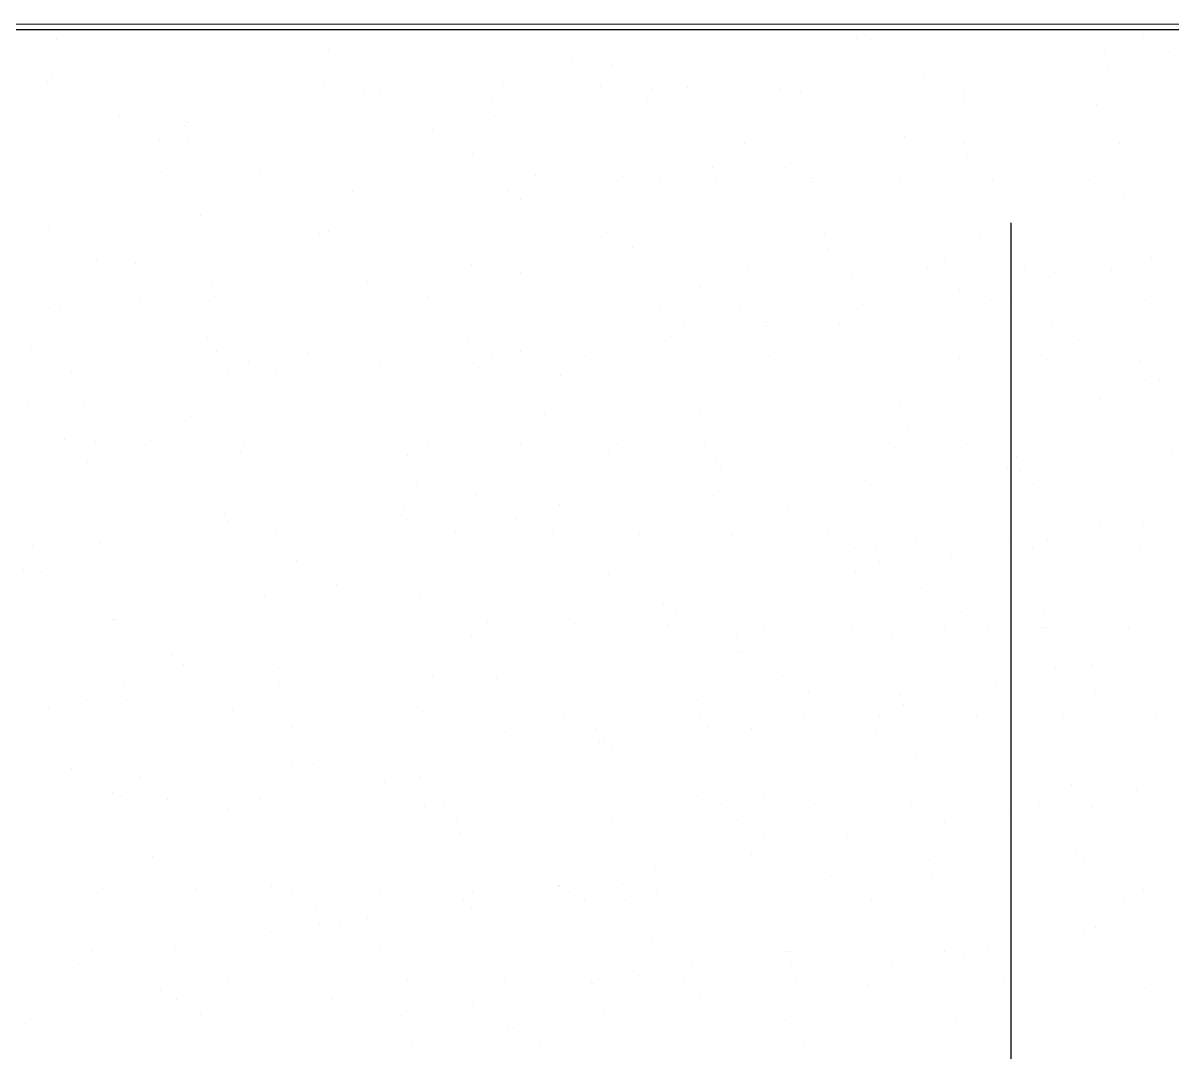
# Model space of a CAD drawing. Header units: millimetres. Extents: x -3 to 53, y -269 to 39.
# Drawn here: x 18.588 to 20.375, y 20.61 to 22.211 of the extents above; entities that cross this region are included whole.
import ezdxf
from ezdxf.enums import TextEntityAlignment as Align
from ezdxf.xclip import XClip

# ---------------------------------------------------------------- set-up
doc = ezdxf.new("R2010")
doc.units = ezdxf.units.MM
doc.header["$LTSCALE"] = 15
doc.header["$XCLIPFRAME"] = 2
for name, pattern in [('ACAD_ISO07W100', [3, 0, -3]), ('PHANTOM', [63.5, 31.75, -6.35, 6.35, -6.35, 6.35, -6.35]), ('PHANTOM2', [1.25, 0.625, -0.125, 0.125, -0.125, 0.125, -0.125])]:
    doc.linetypes.add(name, pattern=pattern)
doc.layers.get('0').update_dxf_attribs({"color": 250})
for name, color, linetype in [('A-EJES', 251, 'PHANTOM'), ('A-MURO BAJO', 251, 'Continuous'), ('DLP_VERDE', 250, 'Continuous')]:
    doc.layers.add(name, color=color, linetype=linetype)
doc.layers.add('A-MUROS', color=252, linetype='Continuous', lineweight=30)
doc.styles.add('R80', font='ARIALN.TTF', dxfattribs={"height": 2.03})

# ---------------------------------------------------------------- blocks, each defined once
blk = doc.blocks.new('A$C9f73720c')
at = {"layer": 'A-MURO BAJO'}
blk.add_line((59.2224, 107.0787, 0), (53.4761, 88.235, 0), dxfattribs=at)
at = {"layer": 'DLP_VERDE'}
blk.add_line((59.2325, 107.0756), (53.4804, 88.2337), dxfattribs=at)
at = {"layer": 'DLP_VERDE', "linetype": 'Continuous'}
for p, q in [((57.7108, 101.9677), (57.7108, 101.9677)), ((57.6764, 101.9361), (57.6764, 101.9361)), ((57.7614, 101.9286), (57.7614, 101.9286)), ((57.6817, 101.8718), (57.6817, 101.8718)), ((57.7037, 101.8689), (57.7037, 101.8689)), ((57.7542, 101.8368), (57.7542, 101.8368)), ((57.7986, 101.8388), (57.7986, 101.8388)), ((57.8227, 101.8532), (57.8227, 101.8532)), ((57.9267, 101.8395), (57.9267, 101.8395)), ((57.9488, 101.8366), (57.9488, 101.8366)), ((58.0074, 101.8479), (58.0074, 101.8479)), ((57.9038, 101.835), (57.9038, 101.835)), ((58.0677, 101.8209), (58.0677, 101.8209)), ((57.8694, 101.8034), (57.8694, 101.8034)), ((58.1718, 101.8073), (58.1718, 101.8073)), ((58.1938, 101.8044), (58.1938, 101.8044)), ((57.716, 101.7845), (57.716, 101.7845)), ((57.8643, 101.7915), (57.8643, 101.7915)), ((58.0078, 101.7833), (58.0078, 101.7833)), ((58.154, 101.784), (58.154, 101.784)), ((58.1866, 101.7846), (58.1866, 101.7846)), ((58.3023, 101.791), (58.3023, 101.791)), ((57.8157, 101.7542), (57.8157, 101.7542)), ((58.4677, 101.7326), (58.4677, 101.7326)), ((58.3537, 101.7137), (58.3537, 101.7137)), ((58.3981, 101.7156), (58.3981, 101.7156)), ((57.9407, 101.6957), (57.9407, 101.6957)), ((57.9851, 101.6976), (57.9851, 101.6976)), ((58.0968, 101.7023), (58.0968, 101.7023)), ((58.1939, 101.7067), (58.1939, 101.7067)), ((58.4333, 101.7011), (58.4333, 101.7011)), ((57.7809, 101.6887), (57.7809, 101.6887)), ((57.7259, 101.6719), (57.7259, 101.6719)), ((58.0624, 101.6707), (58.0624, 101.6707)), ((57.6726, 101.6467), (57.6726, 101.6467)), ((57.6915, 101.6404), (57.6915, 101.6404)), ((57.8188, 101.6474), (57.8188, 101.6474)), ((57.9671, 101.6544), (57.9671, 101.6544)), ((58.1106, 101.6462), (58.1106, 101.6462)), ((58.2569, 101.6469), (58.2569, 101.6469)), ((58.3796, 101.6519), (58.3796, 101.6519)), ((58.4052, 101.6539), (58.4052, 101.6539)), ((58.5486, 101.6457), (58.5486, 101.6457)), ((58.6949, 101.6464), (58.6949, 101.6464)), ((57.6486, 101.636), (57.6486, 101.636)), ((57.7526, 101.6223), (57.7526, 101.6223)), ((57.7746, 101.6194), (57.7746, 101.6194)), ((58.0086, 101.6215), (58.0086, 101.6215)), ((57.6377, 101.5911), (57.6377, 101.5911)), ((57.8936, 101.6037), (57.8936, 101.6037)), ((57.9976, 101.5901), (57.9976, 101.5901)), ((58.0196, 101.5872), (58.0196, 101.5872)), ((58.6607, 101.5999), (58.6607, 101.5999)), ((58.9532, 101.5906), (58.9532, 101.5906)), ((58.1386, 101.5715), (58.1386, 101.5715)), ((58.2898, 101.5696), (58.2898, 101.5696)), ((58.5402, 101.5725), (58.5402, 101.5725)), ((58.5846, 101.5745), (58.5846, 101.5745)), ((58.7934, 101.5836), (58.7934, 101.5836)), ((58.1272, 101.5545), (58.1272, 101.5545)), ((58.1716, 101.5564), (58.1716, 101.5564)), ((58.2426, 101.5578), (58.2426, 101.5578)), ((58.2647, 101.5549), (58.2647, 101.5549)), ((58.3804, 101.5655), (58.3804, 101.5655)), ((58.6263, 101.5684), (58.6263, 101.5684)), ((57.7142, 101.5365), (57.7142, 101.5365)), ((57.7587, 101.5384), (57.7587, 101.5384)), ((57.9188, 101.5392), (57.9188, 101.5392)), ((57.9674, 101.5475), (57.9674, 101.5475)), ((58.2554, 101.5381), (58.2554, 101.5381)), ((58.3836, 101.5392), (58.3836, 101.5392)), ((58.9435, 101.5495), (58.9435, 101.5495)), ((57.5544, 101.5295), (57.5544, 101.5295)), ((57.6319, 101.5179), (57.6319, 101.5179)), ((58.07, 101.5173), (58.07, 101.5173)), ((58.4876, 101.5255), (58.4876, 101.5255)), ((58.508, 101.5168), (58.508, 101.5168)), ((58.5097, 101.5226), (58.5097, 101.5226)), ((58.5725, 101.5192), (58.5725, 101.5192)), ((58.946, 101.5163), (58.946, 101.5163)), ((57.5479, 101.5088), (57.5479, 101.5088)), ((57.7754, 101.5096), (57.7754, 101.5096)), ((57.8844, 101.5077), (57.8844, 101.5077)), ((57.9217, 101.5103), (57.9217, 101.5103)), ((58.2134, 101.5091), (58.2134, 101.5091)), ((58.3597, 101.5098), (58.3597, 101.5098)), ((58.6287, 101.507), (58.6287, 101.507)), ((58.6515, 101.5086), (58.6515, 101.5086)), ((58.7977, 101.5092), (58.7977, 101.5092)), ((59.0895, 101.508), (59.0895, 101.508)), ((58.2016, 101.4888), (58.2016, 101.4888)), ((58.7327, 101.4933), (58.7327, 101.4933)), ((58.7547, 101.4904), (58.7547, 101.4904)), ((58.8537, 101.4673), (58.8537, 101.4673)), ((58.8737, 101.4747), (58.8737, 101.4747)), ((57.8307, 101.4584), (57.8307, 101.4584)), ((58.9777, 101.461), (58.9777, 101.461)), ((58.9997, 101.4581), (58.9997, 101.4581)), ((59.1397, 101.4494), (59.1397, 101.4494)), ((58.4828, 101.4369), (58.4828, 101.4369)), ((58.7267, 101.4314), (58.7267, 101.4314)), ((58.7711, 101.4333), (58.7711, 101.4333)), ((58.8193, 101.4357), (58.8193, 101.4357)), ((58.9799, 101.4424), (58.9799, 101.4424)), ((59.1187, 101.4425), (59.1187, 101.4425)), ((58.3137, 101.4133), (58.3137, 101.4133)), ((58.3581, 101.4153), (58.3581, 101.4153)), ((58.5669, 101.4244), (58.5669, 101.4244)), ((59.1365, 101.4168), (59.1365, 101.4168)), ((57.5784, 101.4051), (57.5784, 101.4051)), ((57.6004, 101.4022), (57.6004, 101.4022)), ((57.9007, 101.3953), (57.9007, 101.3953)), ((57.9452, 101.3972), (57.9452, 101.3972)), ((58.1118, 101.4065), (58.1118, 101.4065)), ((58.1539, 101.4063), (58.1539, 101.4063)), ((58.4483, 101.4054), (58.4483, 101.4054)), ((57.5322, 101.3792), (57.5322, 101.3792)), ((57.5865, 101.3737), (57.5865, 101.3737)), ((57.7194, 101.3865), (57.7194, 101.3865)), ((57.7348, 101.3808), (57.7348, 101.3808)), ((57.7409, 101.3883), (57.7409, 101.3883)), ((57.7409, 101.3762), (57.7409, 101.3762)), ((57.8234, 101.3729), (57.8234, 101.3729)), ((57.8782, 101.3725), (57.8782, 101.3725)), ((58.0245, 101.3732), (58.0245, 101.3732)), ((58.0774, 101.375), (58.0774, 101.375)), ((58.1728, 101.3802), (58.1728, 101.3802)), ((58.3163, 101.372), (58.3163, 101.372)), ((58.4625, 101.3727), (58.4625, 101.3727)), ((58.6108, 101.3797), (58.6108, 101.3797)), ((58.7655, 101.3865), (58.7655, 101.3865)), ((58.9006, 101.3721), (58.9006, 101.3721)), ((59.0489, 101.3792), (59.0489, 101.3792)), ((57.8455, 101.37), (57.8455, 101.37)), ((57.9645, 101.3543), (57.9645, 101.3543)), ((58.3946, 101.3561), (58.3946, 101.3561)), ((58.7543, 101.3715), (58.7543, 101.3715)), ((57.7065, 101.3446), (57.7065, 101.3446)), ((58.0685, 101.3406), (58.0685, 101.3406)), ((58.0905, 101.3377), (58.0905, 101.3377)), ((58.0237, 101.3257), (58.0237, 101.3257)), ((58.2095, 101.322), (58.2095, 101.322)), ((59.0467, 101.3346), (59.0467, 101.3346)), ((58.3135, 101.3083), (58.3135, 101.3083)), ((58.3355, 101.3054), (58.3355, 101.3054)), ((58.6757, 101.3042), (58.6757, 101.3042)), ((59.0122, 101.303), (59.0122, 101.303)), ((57.6527, 101.2954), (57.6527, 101.2954)), ((58.4545, 101.2898), (58.4545, 101.2898)), ((58.7534, 101.2832), (58.7534, 101.2832)), ((58.9132, 101.2902), (58.9132, 101.2902)), ((58.9576, 101.2921), (58.9576, 101.2921)), ((58.3048, 101.2738), (58.3048, 101.2738)), ((58.3404, 101.2652), (58.3404, 101.2652)), ((58.5002, 101.2721), (58.5002, 101.2721)), ((58.5446, 101.2741), (58.5446, 101.2741)), ((58.5585, 101.2761), (58.5585, 101.2761)), ((58.5806, 101.2732), (58.5806, 101.2732)), ((58.6413, 101.2727), (58.6413, 101.2727)), ((57.9274, 101.2471), (57.9274, 101.2471)), ((58.0872, 101.2541), (58.0872, 101.2541)), ((58.1317, 101.2561), (58.1317, 101.2561)), ((58.6995, 101.2575), (58.6995, 101.2575)), ((58.9585, 101.2538), (58.9585, 101.2538)), ((57.5144, 101.2291), (57.5144, 101.2291)), ((57.543, 101.2359), (57.543, 101.2359)), ((57.6743, 101.2361), (57.6743, 101.2361)), ((57.6893, 101.2366), (57.6893, 101.2366)), ((57.7187, 101.238), (57.7187, 101.238)), ((57.8376, 101.2437), (57.8376, 101.2437)), ((57.9339, 101.2435), (57.9339, 101.2435)), ((57.9811, 101.2354), (57.9811, 101.2354)), ((58.1273, 101.2361), (58.1273, 101.2361)), ((58.2704, 101.2423), (58.2704, 101.2423)), ((58.2756, 101.2431), (58.2756, 101.2431)), ((58.4191, 101.2349), (58.4191, 101.2349)), ((58.5654, 101.2356), (58.5654, 101.2356)), ((58.7137, 101.2426), (58.7137, 101.2426)), ((58.8035, 101.2438), (58.8035, 101.2438)), ((58.8256, 101.2409), (58.8256, 101.2409)), ((58.8571, 101.2344), (58.8571, 101.2344)), ((59.0034, 101.235), (59.0034, 101.235)), ((57.5629, 101.2131), (57.5629, 101.2131)), ((57.8995, 101.2119), (57.8995, 101.2119)), ((58.5876, 101.2234), (58.5876, 101.2234)), ((58.9446, 101.2253), (58.9446, 101.2253)), ((59.0486, 101.2116), (59.0486, 101.2116)), ((59.0706, 101.2087), (59.0706, 101.2087)), ((57.5285, 101.1816), (57.5285, 101.1816)), ((58.2166, 101.193), (58.2166, 101.193)), ((57.5453, 101.1693), (57.5453, 101.1693)), ((57.8457, 101.1627), (57.8457, 101.1627)), ((58.8687, 101.1715), (58.8687, 101.1715)), ((57.6493, 101.1557), (57.6493, 101.1557)), ((57.6713, 101.1528), (57.6713, 101.1528)), ((58.4978, 101.1411), (58.4978, 101.1411)), ((58.8343, 101.14), (58.8343, 101.14)), ((58.9399, 101.142), (58.9399, 101.142)), ((57.4748, 101.1323), (57.4748, 101.1323)), ((57.7903, 101.1371), (57.7903, 101.1371)), ((57.8943, 101.1234), (57.8943, 101.1234)), ((58.5269, 101.124), (58.5269, 101.124)), ((58.6867, 101.131), (58.6867, 101.131)), ((58.7311, 101.1329), (58.7311, 101.1329)), ((57.5024, 101.1071), (57.5024, 101.1071)), ((57.9163, 101.1205), (57.9163, 101.1205)), ((57.9404, 101.1065), (57.9404, 101.1065)), ((58.0353, 101.1048), (58.0353, 101.1048)), ((58.1139, 101.106), (58.1139, 101.106)), ((58.1268, 101.1108), (58.1268, 101.1108)), ((58.2737, 101.1129), (58.2737, 101.1129)), ((58.3182, 101.1149), (58.3182, 101.1149)), ((58.3785, 101.106), (58.3785, 101.106)), ((58.4634, 101.1096), (58.4634, 101.1096)), ((58.8165, 101.1055), (58.8165, 101.1055)), ((57.6459, 101.0988), (57.6459, 101.0988)), ((57.7009, 101.0879), (57.7009, 101.0879)), ((57.7922, 101.0995), (57.7922, 101.0995)), ((57.8608, 101.0949), (57.8608, 101.0949)), ((57.9052, 101.0968), (57.9052, 101.0968)), ((58.0839, 101.0983), (58.0839, 101.0983)), ((58.1393, 101.0911), (58.1393, 101.0911)), ((58.1614, 101.0882), (58.1614, 101.0882)), ((58.2302, 101.099), (58.2302, 101.099)), ((58.5219, 101.0978), (58.5219, 101.0978)), ((58.6682, 101.0985), (58.6682, 101.0985)), ((58.7805, 101.0907), (58.7805, 101.0907)), ((58.96, 101.0973), (58.96, 101.0973)), ((57.4478, 101.0769), (57.4478, 101.0769)), ((57.4922, 101.0788), (57.4922, 101.0788)), ((57.7559, 101.0804), (57.7559, 101.0804)), ((58.0924, 101.0792), (58.0924, 101.0792)), ((58.2804, 101.0726), (58.2804, 101.0726)), ((58.3844, 101.0589), (58.3844, 101.0589)), ((58.4064, 101.056), (58.4064, 101.056)), ((58.4096, 101.0603), (58.4096, 101.0603)), ((57.7215, 101.0489), (57.7215, 101.0489)), ((58.5254, 101.0403), (58.5254, 101.0403)), ((58.0387, 101.03), (58.0387, 101.03)), ((58.6294, 101.0266), (58.6294, 101.0266)), ((58.6514, 101.0237), (58.6514, 101.0237)), ((57.6678, 100.9996), (57.6678, 100.9996)), ((58.6908, 101.0084), (58.6908, 101.0084)), ((58.7704, 101.0081), (58.7704, 101.0081)), ((59.0273, 101.0073), (59.0273, 101.0073)), ((58.7134, 100.9828), (58.7134, 100.9828)), ((58.8732, 100.9898), (58.8732, 100.9898)), ((58.8744, 100.9944), (58.8744, 100.9944)), ((58.8964, 100.9915), (58.8964, 100.9915)), ((58.9176, 100.9917), (58.9176, 100.9917)), ((57.457, 100.9629), (57.457, 100.9629)), ((57.6052, 100.97), (57.6052, 100.97)), ((57.7487, 100.9617), (57.7487, 100.9617)), ((57.895, 100.9624), (57.895, 100.9624)), ((58.0433, 100.9694), (58.0433, 100.9694)), ((58.1867, 100.9612), (58.1867, 100.9612)), ((58.3004, 100.9648), (58.3004, 100.9648)), ((58.3198, 100.9781), (58.3198, 100.9781)), ((58.333, 100.9619), (58.333, 100.9619)), ((58.4602, 100.9718), (58.4602, 100.9718)), ((58.4813, 100.9689), (58.4813, 100.9689)), ((58.5047, 100.9737), (58.5047, 100.9737)), ((58.6248, 100.9607), (58.6248, 100.9607)), ((58.6563, 100.9769), (58.6563, 100.9769)), ((58.7711, 100.9614), (58.7711, 100.9614)), ((58.9193, 100.9684), (58.9193, 100.9684)), ((59.0154, 100.9758), (59.0154, 100.9758)), ((57.3711, 100.9521), (57.3711, 100.9521)), ((57.8874, 100.9468), (57.8874, 100.9468)), ((57.9489, 100.9477), (57.9489, 100.9477)), ((58.0473, 100.9537), (58.0473, 100.9537)), ((58.0917, 100.9557), (58.0917, 100.9557)), ((58.2854, 100.9465), (58.2854, 100.9465)), ((58.9735, 100.958), (58.9735, 100.958)), ((57.4744, 100.9287), (57.4744, 100.9287)), ((57.4751, 100.9385), (57.4751, 100.9385)), ((57.4971, 100.9356), (57.4971, 100.9356)), ((57.6343, 100.9357), (57.6343, 100.9357)), ((57.6787, 100.9376), (57.6787, 100.9376)), ((58.6026, 100.9277), (58.6026, 100.9277)), ((57.578, 100.9173), (57.578, 100.9173)), ((57.6161, 100.9199), (57.6161, 100.9199)), ((57.9145, 100.9162), (57.9145, 100.9162)), ((57.7201, 100.9062), (57.7201, 100.9062)), ((57.7422, 100.9033), (57.7422, 100.9033)), ((58.2317, 100.8973), (58.2317, 100.8973)), ((57.5436, 100.8858), (57.5436, 100.8858)), ((57.8612, 100.8876), (57.8612, 100.8876)), ((57.9652, 100.8739), (57.9652, 100.8739)), ((58.8837, 100.8757), (58.8837, 100.8757)), ((57.8607, 100.8669), (57.8607, 100.8669)), ((57.9872, 100.871), (57.9872, 100.871)), ((58.1062, 100.8554), (58.1062, 100.8554)), ((57.4898, 100.8365), (57.4898, 100.8365)), ((58.2102, 100.8417), (58.2102, 100.8417)), ((58.2322, 100.8388), (58.2322, 100.8388)), ((58.5128, 100.8454), (58.5128, 100.8454)), ((58.8493, 100.8442), (58.8493, 100.8442)), ((58.8999, 100.8416), (58.8999, 100.8416)), ((57.4135, 100.8252), (57.4135, 100.8252)), ((57.5598, 100.8258), (57.5598, 100.8258)), ((57.7081, 100.8329), (57.7081, 100.8329)), ((57.8515, 100.8246), (57.8515, 100.8246)), ((57.9978, 100.8253), (57.9978, 100.8253)), ((58.1461, 100.8323), (58.1461, 100.8323)), ((58.2896, 100.8241), (58.2896, 100.8241)), ((58.3512, 100.8231), (58.3512, 100.8231)), ((58.4359, 100.8248), (58.4359, 100.8248)), ((58.4869, 100.8236), (58.4869, 100.8236)), ((58.5841, 100.8318), (58.5841, 100.8318)), ((58.6467, 100.8306), (58.6467, 100.8306)), ((58.6912, 100.8325), (58.6912, 100.8325)), ((58.7276, 100.8236), (58.7276, 100.8236)), ((58.8739, 100.8243), (58.8739, 100.8243)), ((58.0739, 100.8056), (58.0739, 100.8056)), ((58.1419, 100.815), (58.1419, 100.815)), ((58.2338, 100.8126), (58.2338, 100.8126)), ((58.2782, 100.8145), (58.2782, 100.8145)), ((58.4552, 100.8094), (58.4552, 100.8094)), ((58.4773, 100.8065), (58.4773, 100.8065)), ((58.4784, 100.8138), (58.4784, 100.8138)), ((57.6609, 100.7876), (57.6609, 100.7876)), ((57.7709, 100.7846), (57.7709, 100.7846)), ((57.8208, 100.7945), (57.8208, 100.7945)), ((57.8652, 100.7965), (57.8652, 100.7965)), ((58.1075, 100.7835), (58.1075, 100.7835)), ((58.5962, 100.7909), (58.5962, 100.7909)), ((58.7956, 100.795), (58.7956, 100.795)), ((57.4078, 100.7765), (57.4078, 100.7765)), ((57.4522, 100.7784), (57.4522, 100.7784)), ((58.4246, 100.7646), (58.4246, 100.7646)), ((58.7002, 100.7772), (58.7002, 100.7772)), ((58.7223, 100.7743), (58.7223, 100.7743)), ((57.4, 100.7543), (57.4, 100.7543)), ((57.7365, 100.7531), (57.7365, 100.7531)), ((58.8413, 100.7586), (58.8413, 100.7586)), ((58.0537, 100.7342), (58.0537, 100.7342)), ((58.9453, 100.7449), (58.9453, 100.7449)), ((57.301, 100.7213), (57.301, 100.7213)), ((57.323, 100.7184), (57.323, 100.7184)), ((57.3656, 100.7227), (57.3656, 100.7227)), ((58.7058, 100.7127), (58.7058, 100.7127)), ((57.3729, 100.6963), (57.3729, 100.6963)), ((57.442, 100.7027), (57.442, 100.7027)), ((57.6828, 100.7039), (57.6828, 100.7039)), ((57.8109, 100.6958), (57.8109, 100.6958)), ((58.2489, 100.6952), (58.2489, 100.6952)), ((58.687, 100.6947), (58.687, 100.6947)), ((57.5164, 100.6881), (57.5164, 100.6881)), ((57.546, 100.689), (57.546, 100.689)), ((57.568, 100.6861), (57.568, 100.6861)), ((57.6626, 100.6887), (57.6626, 100.6887)), ((57.9544, 100.6875), (57.9544, 100.6875)), ((58.1007, 100.6882), (58.1007, 100.6882)), ((58.3348, 100.6823), (58.3348, 100.6823)), ((58.3924, 100.687), (58.3924, 100.687)), ((58.5387, 100.6877), (58.5387, 100.6877)), ((58.6714, 100.6811), (58.6714, 100.6811)), ((58.6734, 100.6824), (58.6734, 100.6824)), ((58.8305, 100.6865), (58.8305, 100.6865)), ((58.8332, 100.6894), (58.8332, 100.6894)), ((58.8777, 100.6914), (58.8777, 100.6914)), ((57.3119, 100.6735), (57.3119, 100.6735)), ((57.687, 100.6704), (57.687, 100.6704)), ((58.2604, 100.6644), (58.2604, 100.6644)), ((58.4203, 100.6714), (58.4203, 100.6714)), ((58.4647, 100.6733), (58.4647, 100.6733)), ((57.791, 100.6567), (57.791, 100.6567)), ((57.813, 100.6538), (57.813, 100.6538)), ((57.8474, 100.6464), (57.8474, 100.6464)), ((57.9639, 100.6519), (57.9639, 100.6519)), ((58.0073, 100.6534), (58.0073, 100.6534)), ((58.0517, 100.6553), (58.0517, 100.6553)), ((58.3004, 100.6508), (58.3004, 100.6508)), ((57.4344, 100.6283), (57.4344, 100.6283)), ((57.593, 100.6216), (57.593, 100.6216)), ((57.5943, 100.6353), (57.5943, 100.6353)), ((57.6387, 100.6373), (57.6387, 100.6373)), ((57.932, 100.6382), (57.932, 100.6382)), ((58.036, 100.6245), (58.036, 100.6245)), ((58.0581, 100.6216), (58.0581, 100.6216)), ((58.6176, 100.6319), (58.6176, 100.6319)), ((57.9295, 100.6204), (57.9295, 100.6204)), ((58.1771, 100.6059), (58.1771, 100.6059)), ((57.5586, 100.59), (57.5586, 100.59)), ((58.2467, 100.6015), (58.2467, 100.6015)), ((58.2811, 100.5922), (58.2811, 100.5922)), ((58.3031, 100.5893), (58.3031, 100.5893)), ((57.8758, 100.5712), (57.8758, 100.5712)), ((58.4221, 100.5737), (58.4221, 100.5737)), ((58.8988, 100.58), (58.8988, 100.58)), ((57.3274, 100.5522), (57.3274, 100.5522)), ((57.4757, 100.5592), (57.4757, 100.5592)), ((57.6192, 100.551), (57.6192, 100.551)), ((57.7655, 100.5516), (57.7655, 100.5516)), ((57.9138, 100.5587), (57.9138, 100.5587)), ((58.0572, 100.5504), (58.0572, 100.5504)), ((58.2035, 100.5511), (58.2035, 100.5511)), ((58.3518, 100.5581), (58.3518, 100.5581)), ((58.4953, 100.5499), (58.4953, 100.5499)), ((58.5261, 100.56), (58.5261, 100.56)), ((58.5278, 100.5496), (58.5278, 100.5496)), ((58.5481, 100.5571), (58.5481, 100.5571)), ((58.6415, 100.5506), (58.6415, 100.5506)), ((58.7898, 100.5576), (58.7898, 100.5576)), ((57.5048, 100.5408), (57.5048, 100.5408)), ((58.6512, 100.5322), (58.6512, 100.5322)), ((58.6671, 100.5414), (58.6671, 100.5414)), ((58.8599, 100.5413), (58.8599, 100.5413)), ((58.8643, 100.5484), (58.8643, 100.5484)), ((58.1569, 100.5192), (58.1569, 100.5192)), ((58.2382, 100.5141), (58.2382, 100.5141)), ((58.4469, 100.5232), (58.4469, 100.5232)), ((58.4934, 100.5181), (58.4934, 100.5181)), ((58.6068, 100.5302), (58.6068, 100.5302)), ((58.7711, 100.5277), (58.7711, 100.5277)), ((58.7932, 100.5248), (58.7932, 100.5248)), ((57.8252, 100.4961), (57.8252, 100.4961)), ((58.0339, 100.5052), (58.0339, 100.5052)), ((58.1938, 100.5122), (58.1938, 100.5122)), ((58.8106, 100.4992), (58.8106, 100.4992)), ((57.2678, 100.4855), (57.2678, 100.4855)), ((57.4122, 100.4781), (57.4122, 100.4781)), ((57.6209, 100.4872), (57.6209, 100.4872)), ((57.7808, 100.4942), (57.7808, 100.4942)), ((57.786, 100.4889), (57.786, 100.4889)), ((58.1225, 100.4877), (58.1225, 100.4877)), ((57.3678, 100.4761), (57.3678, 100.4761)), ((57.3718, 100.4718), (57.3718, 100.4718)), ((57.3939, 100.4689), (57.3939, 100.4689)), ((58.4397, 100.4688), (58.4397, 100.4688)), ((57.415, 100.4585), (57.415, 100.4585)), ((57.5128, 100.4532), (57.5128, 100.4532)), ((57.7516, 100.4573), (57.7516, 100.4573)), ((57.3806, 100.427), (57.3806, 100.427)), ((57.6168, 100.4395), (57.6168, 100.4395)), ((57.6389, 100.4366), (57.6389, 100.4366)), ((58.0687, 100.4385), (58.0687, 100.4385)), ((57.284, 100.4144), (57.284, 100.4144)), ((57.4303, 100.415), (57.4303, 100.415)), ((57.5786, 100.4221), (57.5786, 100.4221)), ((57.6978, 100.4081), (57.6978, 100.4081)), ((57.722, 100.4139), (57.722, 100.4139)), ((57.7579, 100.421), (57.7579, 100.421)), ((57.8619, 100.4073), (57.8619, 100.4073)), ((57.8683, 100.4145), (57.8683, 100.4145)), ((58.0166, 100.4216), (58.0166, 100.4216)), ((58.1601, 100.4133), (58.1601, 100.4133)), ((58.3063, 100.414), (58.3063, 100.414)), ((58.4546, 100.421), (58.4546, 100.421)), ((58.5981, 100.4128), (58.5981, 100.4128)), ((58.7208, 100.4169), (58.7208, 100.4169)), ((58.7444, 100.4135), (58.7444, 100.4135)), ((57.8839, 100.4044), (57.8839, 100.4044)), ((58.0029, 100.3887), (58.0029, 100.3887)), ((58.7933, 100.389), (58.7933, 100.389)), ((58.8377, 100.391), (58.8377, 100.391)), ((57.3269, 100.3777), (57.3269, 100.3777)), ((58.1069, 100.375), (58.1069, 100.375)), ((58.1289, 100.3721), (58.1289, 100.3721)), ((58.3499, 100.3865), (58.3499, 100.3865)), ((58.3803, 100.371), (58.3803, 100.371)), ((58.4247, 100.3729), (58.4247, 100.3729)), ((58.6334, 100.3821), (58.6334, 100.3821)), ((58.6864, 100.3854), (58.6864, 100.3854)), ((57.9673, 100.353), (57.9673, 100.353)), ((57.9789, 100.3562), (57.9789, 100.3562)), ((58.0117, 100.3549), (58.0117, 100.3549)), ((58.2204, 100.364), (58.2204, 100.364)), ((58.2479, 100.3565), (58.2479, 100.3565)), ((58.3155, 100.355), (58.3155, 100.355)), ((57.5987, 100.3369), (57.5987, 100.3369)), ((57.8074, 100.346), (57.8074, 100.346)), ((58.3519, 100.3428), (58.3519, 100.3428)), ((58.374, 100.3399), (58.374, 100.3399)), ((58.6326, 100.3361), (58.6326, 100.3361)), ((57.1857, 100.3189), (57.1857, 100.3189)), ((57.3944, 100.328), (57.3944, 100.328)), ((57.5543, 100.3349), (57.5543, 100.3349)), ((57.608, 100.3258), (57.608, 100.3258)), ((57.9445, 100.3246), (57.9445, 100.3246)), ((58.493, 100.3242), (58.493, 100.3242)), ((58.2617, 100.3058), (58.2617, 100.3058)), ((58.597, 100.3105), (58.597, 100.3105)), ((58.619, 100.3076), (58.619, 100.3076)), ((57.2371, 100.2954), (57.2371, 100.2954)), ((57.2434, 100.2855), (57.2434, 100.2855)), ((57.5736, 100.2943), (57.5736, 100.2943)), ((57.6814, 100.285), (57.6814, 100.285)), ((58.1194, 100.2844), (58.1194, 100.2844)), ((58.5575, 100.2839), (58.5575, 100.2839)), ((58.738, 100.2919), (58.738, 100.2919)), ((57.2027, 100.2639), (57.2027, 100.2639)), ((57.3868, 100.2773), (57.3868, 100.2773)), ((57.5331, 100.2779), (57.5331, 100.2779)), ((57.8249, 100.2767), (57.8249, 100.2767)), ((57.8908, 100.2754), (57.8908, 100.2754)), ((57.9711, 100.2774), (57.9711, 100.2774)), ((58.2629, 100.2762), (58.2629, 100.2762)), ((58.4092, 100.2769), (58.4092, 100.2769)), ((58.7009, 100.2757), (58.7009, 100.2757)), ((58.5428, 100.2539), (58.5428, 100.2539)), ((57.3387, 100.236), (57.3387, 100.236)), ((57.5199, 100.245), (57.5199, 100.245)), ((58.5668, 100.2298), (58.5668, 100.2298)), ((58.6112, 100.2318), (58.6112, 100.2318)), ((57.4427, 100.2223), (57.4427, 100.2223)), ((57.4647, 100.2194), (57.4647, 100.2194)), ((58.1538, 100.2118), (58.1538, 100.2118)), ((58.1719, 100.2235), (58.1719, 100.2235)), ((58.1982, 100.2137), (58.1982, 100.2137)), ((58.4069, 100.2229), (58.4069, 100.2229)), ((58.5084, 100.2223), (58.5084, 100.2223)), ((57.5837, 100.2038), (57.5837, 100.2038)), ((57.7408, 100.1938), (57.7408, 100.1938)), ((57.7852, 100.1957), (57.7852, 100.1957)), ((57.801, 100.1931), (57.801, 100.1931)), ((57.9939, 100.2048), (57.9939, 100.2048)), ((57.5809, 100.1868), (57.5809, 100.1868)), ((57.6877, 100.1901), (57.6877, 100.1901)), ((57.7097, 100.1872), (57.7097, 100.1872)), ((58.1375, 100.192), (58.1375, 100.192)), ((57.7666, 100.1616), (57.7666, 100.1616)), ((57.8287, 100.1715), (57.8287, 100.1715)), ((57.9327, 100.1578), (57.9327, 100.1578)), ((58.4547, 100.1731), (58.4547, 100.1731)), ((57.6359, 100.1408), (57.6359, 100.1408)), ((57.7842, 100.1479), (57.7842, 100.1479)), ((57.9277, 100.1396), (57.9277, 100.1396)), ((57.9548, 100.1549), (57.9548, 100.1549)), ((58.0738, 100.1393), (58.0738, 100.1393)), ((58.074, 100.1403), (58.074, 100.1403)), ((58.0838, 100.1427), (58.0838, 100.1427)), ((58.2223, 100.1473), (58.2223, 100.1473)), ((58.3657, 100.1391), (58.3657, 100.1391)), ((58.512, 100.1398), (58.512, 100.1398)), ((58.6603, 100.1468), (58.6603, 100.1468)), ((58.1778, 100.1256), (58.1778, 100.1256)), ((58.1998, 100.1227), (58.1998, 100.1227)), ((58.7358, 100.1212), (58.7358, 100.1212)), ((57.7128, 100.1123), (57.7128, 100.1123)), ((58.3188, 100.107), (58.3188, 100.107)), ((58.3649, 100.0908), (58.3649, 100.0908)), ((58.4228, 100.0933), (58.4228, 100.0933)), ((58.4448, 100.0904), (58.4448, 100.0904)), ((58.7014, 100.0896), (58.7014, 100.0896)), ((58.7533, 100.0887), (58.7533, 100.0887)), ((58.3403, 100.0706), (58.3403, 100.0706)), ((58.3847, 100.0726), (58.3847, 100.0726)), ((58.5638, 100.0747), (58.5638, 100.0747)), ((58.5934, 100.0817), (58.5934, 100.0817)), ((57.9273, 100.0526), (57.9273, 100.0526)), ((57.9717, 100.0545), (57.9717, 100.0545)), ((57.994, 100.0604), (57.994, 100.0604)), ((58.1804, 100.0637), (58.1804, 100.0637)), ((58.3305, 100.0593), (58.3305, 100.0593)), ((58.6678, 100.061), (58.6678, 100.061)), ((58.6899, 100.0581), (58.6899, 100.0581)), ((58.6477, 100.0404), (58.6477, 100.0404)), ((57.9596, 100.0289), (57.9596, 100.0289)), ((58.1768, 100.0032), (58.1768, 100.0032)), ((58.2767, 100.01), (58.2767, 100.01)), ((58.3251, 100.0102), (58.3251, 100.0102)), ((58.4686, 100.002), (58.4686, 100.002)), ((58.6149, 100.0027), (58.6149, 100.0027)), ((58.5579, 99.9581), (58.5579, 99.9581)), ((58.5235, 99.9266), (58.5235, 99.9266)), ((58.5268, 99.9295), (58.5268, 99.9295)), ((58.5712, 99.9314), (58.5712, 99.9314)), ((58.3669, 99.9225), (58.3669, 99.9225)), ((58.4697, 99.8773), (58.4697, 99.8773)), ((58.5714, 99.8649), (58.5714, 99.8649)), ((58.6347, 99.8253), (58.6347, 99.8253))]:
    blk.add_line(p, q, dxfattribs=at)
at = {"style": 'R80'}
for height, rotation, p in [(0.09, 0.009, (39.554, 141.0046, 0)), (0.09, 0.009, (45.7984, 139.3226, 0)), (0.09, 0.009, (50.4634, 135.3578, 0)), (0.09, 0.009, (41.9784, 129.0436, 0)), (0.09, 0.009, (37.8409, 128.6089, 0)), (0.09, 0.009, (35.483, 116.3582, 0)), (0.09, 0.009, (38.5607, 113.6321, 0)), (0.09, 0.009, (45.1292, 84.3757, 0)), (0.09, 0.009, (43.9111, 83.9335, 0)), (0.09, 0.009, (43.1485, 83.401, 0)), (0.09, 0.009, (28.0067, 80.1071, 0)), (0.09, 0.009, (44.3753, 79.9046, 0)), (0.09, 0.009, (55.151, 79.2173, 0)), (0.09, 0.009, (38.2608, 76.0049)), (0.09, 0.009, (39.0036, 75.5558)), (0.09, 0.009, (27.5137, 75.2133, 0)), (0.09, 0.009, (27.5137, 75.2133, 0)), (0.09, 0.009, (39.8519, 75.1543)), (0.09, 0.009, (25.3599, 70.2709, 0)), (0.09, 0.009, (32.1646, 69.192, 0)), (0.09, 0.009, (32.1646, 69.192, 0)), (0.09, 0.009, (26.9947, 68.6392, 0)), (0.09, 0.009, (59.8504, 67.3859, 0)), (0.09, 0.009, (24.839, 65.5107, 0)), (0.09, 0.009, (24.839, 65.5107, 0)), (0.09, 0.009, (33.5008, 60.261, 0)), (0.09, 0.009, (33.5008, 60.261, 0)), (0.09, 347.3908, (17.1069, 59.2726, 0)), (0.09, 0.009, (26.4708, 59.2035, 0)), (0.09, 0.009, (26.4708, 59.2035, 0)), (0.09, 0.009, (23.1216, 58.7685, 0)), (0.09, 0.009, (23.1216, 58.7685, 0)), (0.09, 0.009, (27.6632, 55.3959, 0)), (0.09, 0.009, (27.6632, 55.3959, 0)), (0.09, 0.009, (22.2239, 54.9818, 0)), (0.09, 0.009, (22.2239, 54.9818, 0)), (0.09, 0.009, (65.7174, 53.5803, 0)), (0.09, 0.009, (38.377, 51.7166, 0)), (0.09, 0.009, (38.377, 51.7166, 0)), (0.09, 0.009, (21.0294, 51.3767, 0)), (0.09, 0.009, (21.0294, 51.3767, 0)), (0.09, 0.009, (29.4091, 50.8876, 0)), (0.09, 0.009, (29.4091, 50.8876, 0)), (0.09, 0.009, (22.5184, 48.0808, 0)), (0.09, 0.009, (22.5184, 48.0808, 0)), (0.09, 0.009, (32.8305, 47.9478, 0)), (0.09, 0.009, (38.6414, 47.9238, 0)), (0.09, 1.5576, (45.5013, 47.0033, 0)), (0.09, 1.5576, (45.5013, 47.0033, 0)), (0.09, 1.5576, (42.9613, 45.8781, 0)), (0.09, 0.009, (31.2252, 43.4352, 0)), (0.09, 0.009, (31.2252, 43.4352, 0)), (0.09, 0.009, (24.8291, 43.3056, 0)), (0.09, 0.009, (24.8291, 43.3056, 0)), (0.09, 0.009, (28.8684, 42.6092, 0)), (0.09, 0.009, (28.8684, 42.6092, 0)), (0.09, 0.009, (46.0815, 42.4048, 0)), (0.09, 0.009, (19.0307, 42.0559, 0)), (0.09, 0.009, (19.0307, 42.0559, 0)), (0.09, 0.009, (70.9067, 41.0329, 0)), (0.09, 0.009, (22.7765, 38.7407, 0)), (0.09, 0.009, (22.7765, 38.7407, 0)), (0.09, 0.009, (17.8952, 37.4624, 0)), (0.09, 0.009, (17.8952, 37.4624, 0)), (0.09, 0.009, (25.8226, 33.2142, 0)), (0.09, 0.009, (21.5027, 31.2754, 0)), (0.1403, 0.009, (43.0178, 29.8778, 0)), (0.09, 0.009, (24.3978, 29.2659, 0)), (0.09, 0.009, (49.7565, 29.0287, 0)), (0.09, 0.009, (16.51, 28.4123, 0)), (0.09, 0.009, (16.51, 28.4123, 0)), (0.09, 0.009, (40.7946, 24.893, 0)), (0.09, 0.009, (18.1268, 23.6374, 0)), (0.09, 0.009, (20.346, 20.3291, 0)), (0.09, 0.009, (38.3365, 19.4632, 0)), (0.09, 0.009, (18.2869, 15.9828, 0)), (0.09, 0.009, (36.6694, 12.5977, 0)), (0.09, 337.7998, (24.7536, 11.2334, 0)), (0.09, 0.009, (33.5928, 10.3508, 0)), (0.09, 337.7998, (21.6109, 10.1247, 0)), (0.09, 337.7998, (16.5605, 9.5998, 0)), (0.09, 337.7998, (29.9414, 8.9534, 0)), (0.09, 337.7998, (31.6402, 7.9561, 0)), (0.09, 337.7998, (26.736, 7.7966, 0)), (0.09, 337.7998, (32.0288, 7.0232, 0)), (0.09, 0.009, (16.5347, 5.5678, 0)), (0.09, 0.009, (23.3239, 5.5763, 0)), (0.09, 0.009, (34.4718, 3.6379, 0))]:
    blk.add_attdef('N.P.T.+0.00', text='', height=height, rotation=rotation, dxfattribs=at).set_placement(p, align=Align.MIDDLE_CENTER)
for p in [(49.9263, 138.2431, 0), (56.6904, 136.252, 0), (60.5336, 135.5237, 0), (42.6322, 135.1839), (46.2516, 126.9171), (35.1548, 97.8545, 0), (31.2618, 93.9445, 0), (17.9393, 86.8861, 0), (34.7444, 85.6148, 0), (35.5048, 81.4636, 0), (34.6534, 76.9929, 0), (59.6668, 73.2509), (40.4113, 65.8421, 0), (43.5611, 65.2125, 0), (64.4681, 61.3857), (43.9111, 51.4927, 0), (32.9744, 51.0828, 0), (48.0327, 50.0735, 0), (69.3242, 50.0814, 0), (52.9599, 39.4701, 0), (74.4159, 35.7467, 0)]:
    blk.add_attdef('N.P.T.+0.00', text='', height=0.2109, dxfattribs=at).set_placement(p, align=Align.MIDDLE_CENTER)
blk = doc.blocks.new('Ejes_Torre G')
at = {"layer": 'A-EJES', "linetype": 'PHANTOM2', "ltscale": 0.5}
blk.add_lwpolyline([(20.125, -2.75), (20.125, -0.3)], dxfattribs=at)

msp = doc.modelspace()

# ---------------------------------------------------------------- block references
at = {"linetype": 'ACAD_ISO07W100', "ltscale": 5}
ref = msp.add_blockref('A$C9f73720c', (-94.0043, 47.5864), dxfattribs=dict(at, rotation=286.9770955472961))
XClip(ref).set_block_clipping_path([(53.9739667831, 80.2683385944), (69.3730303047, 130.7085147865), (51.0595701083, 136.2994971771), (35.6605065867, 85.8593209849)])

# ---------------------------------------------------------------- next in the draw order: block references
at = {"layer": 'A-MUROS'}
msp.add_blockref('Ejes_Torre G', (0, 22.2), dxfattribs=at)

doc.saveas('drawing.dxf')
